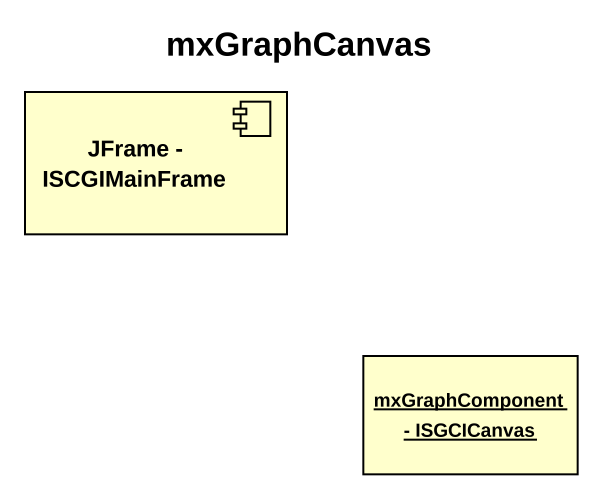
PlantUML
@startuml
title mxGraphCanvas
allowmixing
hide circle
hide empty members
component "JFrame - ISCGIMainFrame" as JFrame_ISCGIMainFrame
object "mxGraphComponent - ISGCICanvas" as mxGraphComponent_ISGCICanvas
@enduml
